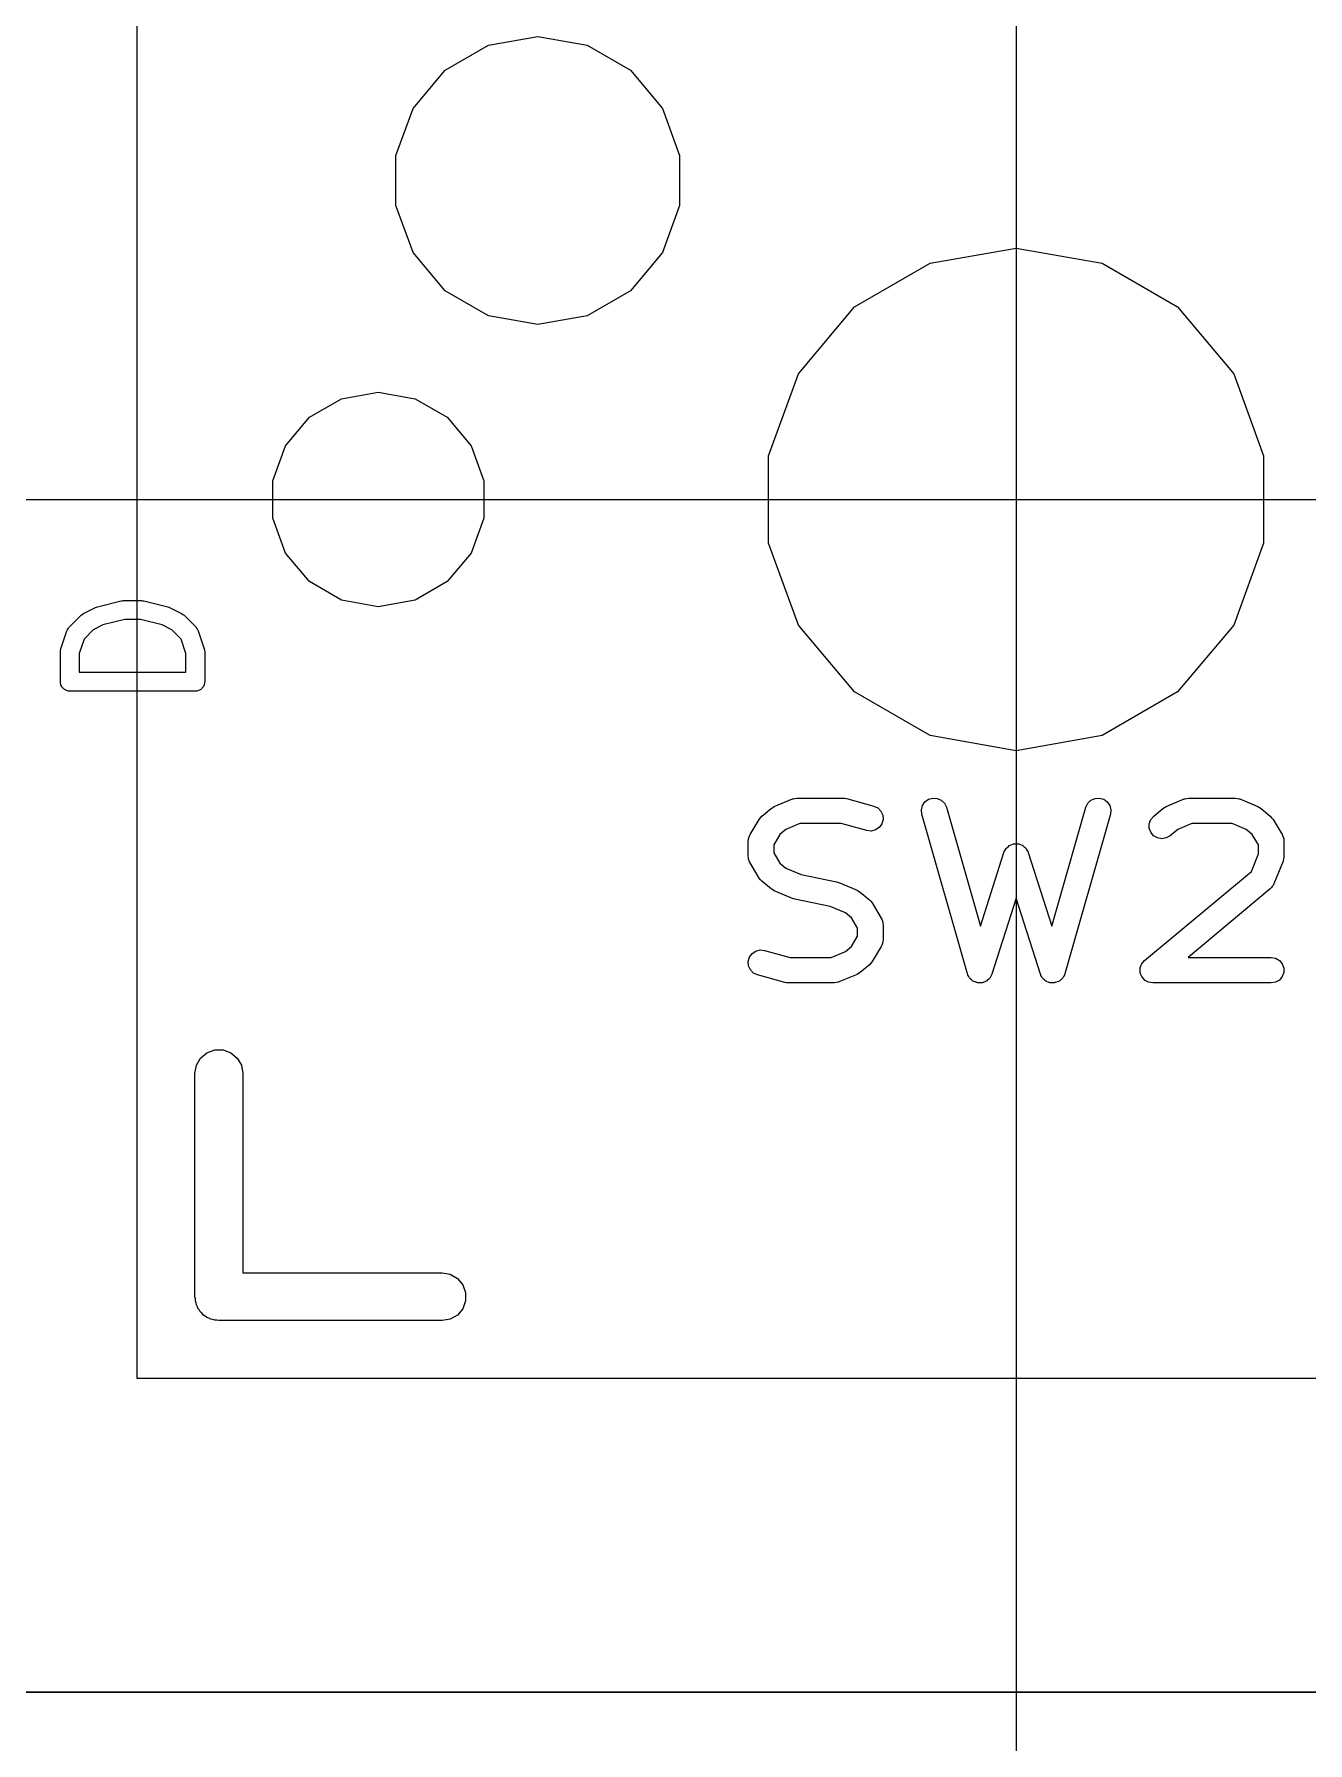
# Model space of a CAD drawing. Header units: millimetres. Extents: x 24 to 200, y 24 to 188.
# Drawn here: x 93.2 to 103.35, y 126.72 to 140.33 of the extents above; entities that cross this region are included whole.
import ezdxf

# ---------------------------------------------------------------- set-up
doc = ezdxf.new("R2010")
doc.units = ezdxf.units.MM
doc.layers.add('3_SwitchPlate', color=6, linetype='Continuous')
doc.layers.add('7_PCBサンプル', color=7, linetype='Continuous')
doc.layers.add('補助線', color=4, linetype='Continuous', lineweight=5, transparency=0.5)

# ---------------------------------------------------------------- blocks, each defined once
blk = doc.blocks.new('hhskb2-F.SilkS')
at = {"layer": '7_PCBサンプル'}
for p, q in [((83.4525, -46.5811), (83.7976, -46.3818)), ((83.7976, -46.3818), (84.19, -46.3126)), ((84.19, -46.3126), (84.5824, -46.3818)), ((84.5824, -46.3818), (84.9275, -46.5811)), ((83.1964, -46.8863), (83.4525, -46.5811)), ((84.9275, -46.5811), (85.1836, -46.8863)), ((83.0601, -47.2608), (83.1964, -46.8863)), ((85.1836, -46.8863), (85.3199, -47.2608)), ((83.0601, -47.6592), (83.0601, -47.2608)), ((85.3199, -47.2608), (85.3199, -47.6592)), ((83.1964, -48.0337), (83.0601, -47.6592)), ((85.3199, -47.6592), (85.1836, -48.0337)), ((83.4525, -48.3389), (83.1964, -48.0337)), ((85.1836, -48.0337), (84.9275, -48.3389)), ((87.3154, -48.1192), (88, -47.9985)), ((88, -47.9985), (88.6846, -48.1192)), ((86.7134, -48.4667), (87.3154, -48.1192)), ((88.6846, -48.1192), (89.2865, -48.4667)), ((83.7976, -48.5382), (83.4525, -48.3389)), ((84.9275, -48.3389), (84.5824, -48.5382)), ((84.19, -48.6074), (83.7976, -48.5382)), ((84.5824, -48.5382), (84.19, -48.6074)), ((86.2666, -48.9992), (86.7134, -48.4667)), ((89.2865, -48.4667), (89.7334, -48.9992)), ((86.0289, -49.6524), (86.2666, -48.9992)), ((89.7334, -48.9992), (89.9711, -49.6524)), ((82.371, -49.3457), (82.6279, -49.1974)), ((82.6279, -49.1974), (82.92, -49.1458)), ((82.92, -49.1458), (83.2121, -49.1974)), ((83.2121, -49.1974), (83.469, -49.3457)), ((82.1803, -49.5729), (82.371, -49.3457)), ((83.469, -49.3457), (83.6597, -49.5729)), ((82.0788, -49.8517), (82.1803, -49.5729)), ((83.6597, -49.5729), (83.7612, -49.8517)), ((86.0289, -50.3476), (86.0289, -49.6524)), ((89.9711, -49.6524), (89.9711, -50.3476)), ((82.0788, -50.1483), (82.0788, -49.8517)), ((83.7612, -49.8517), (83.7612, -50.1483)), ((82.1803, -50.4271), (82.0788, -50.1483)), ((83.7612, -50.1483), (83.6597, -50.4271)), ((86.2666, -51.0008), (86.0289, -50.3476)), ((89.9711, -50.3476), (89.7334, -51.0008)), ((82.371, -50.6543), (82.1803, -50.4271)), ((83.6597, -50.4271), (83.469, -50.6543)), ((82.6279, -50.8026), (82.371, -50.6543)), ((83.469, -50.6543), (83.2121, -50.8026)), ((82.92, -50.8541), (82.6279, -50.8026)), ((83.2121, -50.8026), (82.92, -50.8541)), ((86.7134, -51.5332), (86.2666, -51.0008)), ((89.7334, -51.0008), (89.2865, -51.5332)), ((87.3154, -51.8808), (86.7134, -51.5332)), ((89.2865, -51.5332), (88.6846, -51.8808)), ((88, -52.0015), (87.3154, -51.8808)), ((88.6846, -51.8808), (88, -52.0015)), ((86.0741, -52.4462), (86.2192, -52.3857)), ((86.2192, -52.3857), (86.2215, -52.3852)), ((86.2215, -52.3852), (86.2235, -52.3841)), ((86.2235, -52.3841), (86.2387, -52.3814)), ((86.2387, -52.3814), (86.2536, -52.378)), ((86.2536, -52.378), (86.256, -52.3783)), ((86.256, -52.3783), (86.2583, -52.3779)), ((86.2583, -52.3779), (86.6211, -52.3779)), ((86.6211, -52.3779), (86.6347, -52.3803)), ((86.6347, -52.3803), (86.6483, -52.3816)), ((86.6483, -52.3816), (86.866, -52.4421)), ((87.2738, -52.4089), (87.3024, -52.3882)), ((87.3024, -52.3882), (87.3363, -52.3785)), ((87.3363, -52.3785), (87.3715, -52.381)), ((87.3715, -52.381), (87.4038, -52.3953)), ((88.5962, -52.3953), (88.6285, -52.381)), ((88.6285, -52.381), (88.6637, -52.3785)), ((88.6637, -52.3785), (88.6976, -52.3882)), ((88.6976, -52.3882), (88.7262, -52.4089)), ((89.1946, -52.4462), (89.3398, -52.3857)), ((89.3398, -52.3857), (89.3421, -52.3852)), ((89.3421, -52.3852), (89.3441, -52.3841)), ((89.3441, -52.3841), (89.3592, -52.3814)), ((89.3592, -52.3814), (89.3742, -52.378)), ((89.3742, -52.378), (89.3765, -52.3783)), ((89.3765, -52.3783), (89.3789, -52.3779)), ((89.3789, -52.3779), (89.7417, -52.3779)), ((89.7417, -52.3779), (89.744, -52.3783)), ((89.744, -52.3783), (89.7464, -52.378)), ((89.7464, -52.378), (89.7613, -52.3814)), ((89.7613, -52.3814), (89.7765, -52.3841)), ((89.7765, -52.3841), (89.7785, -52.3852)), ((89.7785, -52.3852), (89.7808, -52.3857)), ((89.7808, -52.3857), (89.9259, -52.4462)), ((85.9646, -52.5354), (85.9755, -52.5224)), ((85.9755, -52.5224), (86.0481, -52.4619)), ((86.0481, -52.4619), (86.0613, -52.4544)), ((86.0613, -52.4544), (86.0741, -52.4462)), ((86.866, -52.4421), (86.8979, -52.4573)), ((86.8979, -52.4573), (86.9226, -52.4825)), ((86.9226, -52.4825), (86.9372, -52.5146)), ((86.9372, -52.5146), (86.94, -52.5498)), ((87.2455, -52.4723), (87.2541, -52.4381)), ((87.2492, -52.5074), (87.2455, -52.4723)), ((87.612, -53.7774), (87.2492, -52.5074)), ((87.2541, -52.4381), (87.2738, -52.4089)), ((87.4038, -52.3953), (87.4291, -52.4199)), ((87.4291, -52.4199), (87.4445, -52.4516)), ((87.4445, -52.4516), (87.7152, -53.399)), ((88.2848, -53.399), (88.5555, -52.4516)), ((88.7508, -52.5074), (88.388, -53.7774)), ((88.5555, -52.4516), (88.5709, -52.4199)), ((88.5709, -52.4199), (88.5962, -52.3953)), ((88.7262, -52.4089), (88.7459, -52.4381)), ((88.7459, -52.4381), (88.7545, -52.4723)), ((88.7545, -52.4723), (88.7508, -52.5074)), ((89.0733, -52.5494), (89.0961, -52.5224)), ((89.0961, -52.5224), (89.1687, -52.4619)), ((89.1687, -52.4619), (89.1818, -52.4544)), ((89.1818, -52.4544), (89.1946, -52.4462)), ((89.9259, -52.4462), (89.9387, -52.4544)), ((89.9387, -52.4544), (89.9519, -52.4619)), ((89.9519, -52.4619), (90.0245, -52.5224)), ((90.0245, -52.5224), (90.0354, -52.5354)), ((85.8809, -52.6692), (85.9534, -52.5482)), ((85.9534, -52.5482), (85.9646, -52.5354)), ((86.1664, -52.6279), (86.1188, -52.6675)), ((86.2786, -52.5811), (86.1664, -52.6279)), ((86.6073, -52.5811), (86.2786, -52.5811)), ((86.8117, -52.6379), (86.6073, -52.5811)), ((86.8468, -52.6413), (86.8117, -52.6379)), ((86.8809, -52.6325), (86.8468, -52.6413)), ((86.91, -52.6125), (86.8809, -52.6325)), ((86.9305, -52.5838), (86.91, -52.6125)), ((86.94, -52.5498), (86.9305, -52.5838)), ((89.061, -52.6178), (89.0611, -52.5825)), ((89.073, -52.651), (89.061, -52.6178)), ((89.0611, -52.5825), (89.0733, -52.5494)), ((89.0956, -52.6781), (89.073, -52.651)), ((89.287, -52.6279), (89.2262, -52.6785)), ((89.3992, -52.5811), (89.287, -52.6279)), ((89.7214, -52.5811), (89.3992, -52.5811)), ((89.8336, -52.6279), (89.7214, -52.5811)), ((89.8812, -52.6675), (89.8336, -52.6279)), ((90.0354, -52.5354), (90.0465, -52.5482)), ((90.0465, -52.5482), (90.1191, -52.6692)), ((85.8664, -52.7214), (85.8681, -52.7118)), ((85.8664, -52.8424), (85.8664, -52.7214)), ((85.8681, -52.7118), (85.8683, -52.7021)), ((85.8683, -52.7021), (85.8711, -52.6946)), ((85.8711, -52.6946), (85.8725, -52.6867)), ((85.8725, -52.6867), (85.8774, -52.6782)), ((85.8774, -52.6782), (85.8809, -52.6692)), ((86.1188, -52.6675), (86.0696, -52.7496)), ((86.0696, -52.7496), (86.0696, -52.8142)), ((87.906, -52.8039), (87.9133, -52.7923)), ((87.9133, -52.7923), (87.9197, -52.7802)), ((87.9197, -52.7802), (87.9226, -52.7775)), ((87.9226, -52.7775), (87.9248, -52.7741)), ((87.9248, -52.7741), (87.9356, -52.7657)), ((87.9356, -52.7657), (87.9458, -52.7565)), ((87.9458, -52.7565), (87.9495, -52.7549)), ((87.9495, -52.7549), (87.9527, -52.7525)), ((87.9527, -52.7525), (87.9658, -52.7483)), ((87.9658, -52.7483), (87.9784, -52.7431)), ((87.9784, -52.7431), (87.9825, -52.7429)), ((87.9825, -52.7429), (87.9863, -52.7417)), ((87.9863, -52.7417), (88, -52.7422)), ((88, -52.7422), (88.0137, -52.7417)), ((88.0137, -52.7417), (88.0175, -52.7429)), ((88.0175, -52.7429), (88.0216, -52.7431)), ((88.0216, -52.7431), (88.0343, -52.7483)), ((88.0343, -52.7483), (88.0473, -52.7525)), ((88.0473, -52.7525), (88.0505, -52.7549)), ((88.0505, -52.7549), (88.0542, -52.7565)), ((88.0542, -52.7565), (88.0644, -52.7657)), ((88.0644, -52.7657), (88.0752, -52.7741)), ((88.0752, -52.7741), (88.0774, -52.7775)), ((88.0774, -52.7775), (88.0803, -52.7802)), ((88.0803, -52.7802), (88.0867, -52.7923)), ((88.0867, -52.7923), (88.094, -52.8039)), ((89.1261, -52.6958), (89.0956, -52.6781)), ((89.1608, -52.7021), (89.1261, -52.6958)), ((89.1956, -52.6961), (89.1608, -52.7021)), ((89.2262, -52.6785), (89.1956, -52.6961)), ((89.9304, -52.7496), (89.8812, -52.6675)), ((89.9304, -52.8228), (89.9304, -52.7496)), ((90.1191, -52.6692), (90.1226, -52.6782)), ((90.1226, -52.6782), (90.1275, -52.6867)), ((90.1275, -52.6867), (90.1289, -52.6946)), ((90.1289, -52.6946), (90.1317, -52.7021)), ((90.1317, -52.7021), (90.1319, -52.7118)), ((90.1319, -52.7118), (90.1336, -52.7214)), ((90.1336, -52.7214), (90.1336, -52.8424)), ((85.8681, -52.852), (85.8664, -52.8424)), ((85.8683, -52.8617), (85.8681, -52.852)), ((85.8711, -52.8692), (85.8683, -52.8617)), ((85.8725, -52.8771), (85.8711, -52.8692)), ((85.8774, -52.8856), (85.8725, -52.8771)), ((85.8809, -52.8947), (85.8774, -52.8856)), ((85.9534, -53.0156), (85.8809, -52.8947)), ((86.0696, -52.8142), (86.1188, -52.8963)), ((86.1188, -52.8963), (86.1664, -52.9359)), ((86.1664, -52.9359), (86.2885, -52.9868)), ((87.7152, -53.399), (87.9032, -52.8114)), ((87.9032, -52.8114), (87.9051, -52.8078)), ((87.9051, -52.8078), (87.906, -52.8039)), ((88.094, -52.8039), (88.0949, -52.8078)), ((88.0949, -52.8078), (88.0968, -52.8114)), ((88.0968, -52.8114), (88.2848, -53.399)), ((89.8746, -52.9622), (89.9304, -52.8228)), ((90.1263, -52.8801), (90.0538, -53.0615)), ((90.1267, -52.8785), (90.1263, -52.8801)), ((90.1275, -52.8771), (90.1267, -52.8785)), ((90.1303, -52.8613), (90.1275, -52.8771)), ((90.1335, -52.8456), (90.1303, -52.8613)), ((90.1336, -52.8424), (90.1333, -52.844)), ((90.1333, -52.844), (90.1335, -52.8456)), ((85.9646, -53.0284), (85.9534, -53.0156)), ((85.9755, -53.0414), (85.9646, -53.0284)), ((86.0481, -53.1019), (85.9755, -53.0414)), ((86.2885, -52.9868), (86.5693, -53.0453)), ((86.5693, -53.0453), (86.5782, -53.0489)), ((86.5782, -53.0489), (86.5876, -53.051)), ((86.5876, -53.051), (86.7328, -53.1115)), ((89.0235, -53.6715), (89.8746, -52.9622)), ((90.0498, -53.0679), (90.0472, -53.0749)), ((90.0538, -53.0615), (90.0498, -53.0679)), ((86.0613, -53.1094), (86.0481, -53.1019)), ((86.0741, -53.1176), (86.0613, -53.1094)), ((86.2192, -53.1781), (86.0741, -53.1176)), ((86.2286, -53.1802), (86.2192, -53.1781)), ((86.2376, -53.1837), (86.2286, -53.1802)), ((86.5184, -53.2423), (86.2376, -53.1837)), ((86.7328, -53.1115), (86.7456, -53.1196)), ((86.7456, -53.1196), (86.7588, -53.1272)), ((86.7588, -53.1272), (86.8313, -53.1877)), ((86.8313, -53.1877), (86.8423, -53.2006)), ((86.8423, -53.2006), (86.8534, -53.2134)), ((88, -53.1757), (87.8065, -53.7805)), ((88.1935, -53.7805), (88, -53.1757)), ((90.0245, -53.1019), (89.3692, -53.6479)), ((90.0293, -53.0962), (90.0245, -53.1019)), ((90.0352, -53.0915), (90.0293, -53.0962)), ((90.0406, -53.0828), (90.0352, -53.0915)), ((90.0472, -53.0749), (90.0406, -53.0828)), ((86.6405, -53.2931), (86.5184, -53.2423)), ((86.688, -53.3327), (86.6405, -53.2931)), ((86.7373, -53.4148), (86.688, -53.3327)), ((86.8534, -53.2134), (86.926, -53.3344)), ((86.926, -53.3344), (86.9295, -53.3435)), ((86.9295, -53.3435), (86.9343, -53.3519)), ((86.688, -53.5615), (86.7373, -53.4795)), ((86.7373, -53.4795), (86.7373, -53.4148)), ((86.9343, -53.3519), (86.9357, -53.3598)), ((86.9357, -53.3598), (86.9386, -53.3673)), ((86.9386, -53.3673), (86.9388, -53.3771)), ((86.9388, -53.3771), (86.9405, -53.3867)), ((86.9405, -53.3867), (86.9405, -53.5076)), ((85.8763, -53.6453), (85.8968, -53.6166)), ((85.8968, -53.6166), (85.9259, -53.5966)), ((85.9259, -53.5966), (85.9601, -53.5878)), ((85.9601, -53.5878), (85.9952, -53.5912)), ((85.9952, -53.5912), (86.1996, -53.6479)), ((86.5282, -53.6479), (86.6405, -53.6012)), ((86.6405, -53.6012), (86.688, -53.5615)), ((86.926, -53.5599), (86.8534, -53.6808)), ((86.9295, -53.5508), (86.926, -53.5599)), ((86.9343, -53.5424), (86.9295, -53.5508)), ((86.9357, -53.5344), (86.9343, -53.5424)), ((86.9386, -53.5269), (86.9357, -53.5344)), ((86.9388, -53.5172), (86.9386, -53.5269)), ((86.9405, -53.5076), (86.9388, -53.5172)), ((85.8669, -53.6793), (85.8763, -53.6453)), ((85.8696, -53.7144), (85.8669, -53.6793)), ((85.8842, -53.7466), (85.8696, -53.7144)), ((85.909, -53.7717), (85.8842, -53.7466)), ((86.1996, -53.6479), (86.5282, -53.6479)), ((86.8313, -53.7066), (86.7588, -53.7671)), ((86.8423, -53.6937), (86.8313, -53.7066)), ((86.8534, -53.6808), (86.8423, -53.6937)), ((88.9885, -53.7319), (88.9886, -53.7317)), ((88.9885, -53.7492), (88.9885, -53.7319)), ((88.9885, -53.7668), (88.9885, -53.7492)), ((88.9886, -53.7315), (88.9946, -53.7151)), ((88.9886, -53.7317), (88.9886, -53.7315)), ((88.9946, -53.7151), (89.0006, -53.6987)), ((89.0006, -53.6987), (89.0007, -53.6986)), ((89.0007, -53.6986), (89.0008, -53.6984)), ((89.0008, -53.6984), (89.0121, -53.685)), ((89.0121, -53.685), (89.0233, -53.6717)), ((89.0233, -53.6717), (89.0234, -53.6716)), ((89.0234, -53.6716), (89.0235, -53.6715)), ((89.3692, -53.6479), (90.032, -53.6479)), ((90.032, -53.6479), (90.0667, -53.6541)), ((90.0667, -53.6541), (90.0973, -53.6717)), ((90.0973, -53.6717), (90.12, -53.6987)), ((90.12, -53.6987), (90.1321, -53.7319)), ((90.1321, -53.7319), (90.1321, -53.7672)), ((85.9408, -53.7869), (85.909, -53.7717)), ((86.1585, -53.8474), (85.9408, -53.7869)), ((86.1722, -53.8487), (86.1585, -53.8474)), ((86.1857, -53.8511), (86.1722, -53.8487)), ((86.5486, -53.8511), (86.1857, -53.8511)), ((86.5509, -53.8507), (86.5486, -53.8511)), ((86.5532, -53.851), (86.5509, -53.8507)), ((86.5682, -53.8477), (86.5532, -53.851)), ((86.5833, -53.845), (86.5682, -53.8477)), ((86.5854, -53.8438), (86.5833, -53.845)), ((86.5876, -53.8433), (86.5854, -53.8438)), ((86.7328, -53.7828), (86.5876, -53.8433)), ((86.7456, -53.7746), (86.7328, -53.7828)), ((86.7588, -53.7671), (86.7456, -53.7746)), ((87.6145, -53.7825), (87.612, -53.7774)), ((87.6157, -53.788), (87.6145, -53.7825)), ((87.6222, -53.7983), (87.6157, -53.788)), ((87.6275, -53.8092), (87.6222, -53.7983)), ((87.6315, -53.8131), (87.6275, -53.8092)), ((87.6345, -53.8178), (87.6315, -53.8131)), ((87.6441, -53.8253), (87.6345, -53.8178)), ((87.6528, -53.8337), (87.6441, -53.8253)), ((87.658, -53.836), (87.6528, -53.8337)), ((87.6624, -53.8394), (87.658, -53.836)), ((87.674, -53.8431), (87.6624, -53.8394)), ((87.685, -53.8481), (87.674, -53.8431)), ((87.6907, -53.8485), (87.685, -53.8481)), ((87.696, -53.8502), (87.6907, -53.8485)), ((87.7081, -53.8497), (87.696, -53.8502)), ((87.7202, -53.8506), (87.7081, -53.8497)), ((87.7256, -53.849), (87.7202, -53.8506)), ((87.7313, -53.8488), (87.7256, -53.849)), ((87.7425, -53.8442), (87.7313, -53.8488)), ((87.7542, -53.8409), (87.7425, -53.8442)), ((87.7587, -53.8376), (87.7542, -53.8409)), ((87.7639, -53.8354), (87.7587, -53.8376)), ((87.7729, -53.8273), (87.7639, -53.8354)), ((87.7827, -53.8202), (87.7729, -53.8273)), ((87.7859, -53.8155), (87.7827, -53.8202)), ((87.7901, -53.8117), (87.7859, -53.8155)), ((87.7957, -53.801), (87.7901, -53.8117)), ((87.8025, -53.7909), (87.7957, -53.801)), ((87.8039, -53.7855), (87.8025, -53.7909)), ((87.8065, -53.7805), (87.8039, -53.7855)), ((88.1961, -53.7855), (88.1935, -53.7805)), ((88.1975, -53.7909), (88.1961, -53.7855)), ((88.2043, -53.801), (88.1975, -53.7909)), ((88.2099, -53.8117), (88.2043, -53.801)), ((88.2141, -53.8155), (88.2099, -53.8117)), ((88.2173, -53.8202), (88.2141, -53.8155)), ((88.2271, -53.8273), (88.2173, -53.8202)), ((88.2361, -53.8354), (88.2271, -53.8273)), ((88.2413, -53.8376), (88.2361, -53.8354)), ((88.2458, -53.8409), (88.2413, -53.8376)), ((88.2575, -53.8442), (88.2458, -53.8409)), ((88.2687, -53.8488), (88.2575, -53.8442)), ((88.2743, -53.849), (88.2687, -53.8488)), ((88.2798, -53.8506), (88.2743, -53.849)), ((88.2919, -53.8497), (88.2798, -53.8506)), ((88.304, -53.8502), (88.2919, -53.8497)), ((88.3093, -53.8485), (88.304, -53.8502)), ((88.315, -53.8481), (88.3093, -53.8485)), ((88.326, -53.8431), (88.315, -53.8481)), ((88.3376, -53.8394), (88.326, -53.8431)), ((88.342, -53.836), (88.3376, -53.8394)), ((88.3472, -53.8337), (88.342, -53.836)), ((88.3559, -53.8253), (88.3472, -53.8337)), ((88.3655, -53.8178), (88.3559, -53.8253)), ((88.3685, -53.8131), (88.3655, -53.8178)), ((88.3725, -53.8092), (88.3685, -53.8131)), ((88.3778, -53.7983), (88.3725, -53.8092)), ((88.3843, -53.788), (88.3778, -53.7983)), ((88.3855, -53.7825), (88.3843, -53.788)), ((88.388, -53.7774), (88.3855, -53.7825)), ((88.9885, -53.767), (88.9885, -53.7668)), ((88.9885, -53.7672), (88.9885, -53.767)), ((88.9945, -53.7835), (88.9885, -53.7672)), ((89.0004, -53.8), (88.9945, -53.7835)), ((89.0005, -53.8002), (89.0004, -53.8)), ((89.0006, -53.8003), (89.0005, -53.8002)), ((89.0119, -53.8138), (89.0006, -53.8003)), ((89.023, -53.8271), (89.0119, -53.8138)), ((89.0232, -53.8272), (89.023, -53.8271)), ((89.0233, -53.8274), (89.0232, -53.8272)), ((89.0385, -53.8361), (89.0233, -53.8274)), ((89.0535, -53.8449), (89.0385, -53.8361)), ((89.0537, -53.8449), (89.0535, -53.8449)), ((89.0538, -53.845), (89.0537, -53.8449)), ((89.0712, -53.8481), (89.0538, -53.845)), ((89.0882, -53.8511), (89.0712, -53.8481)), ((89.0884, -53.8511), (89.0882, -53.8511)), ((89.0886, -53.8511), (89.0884, -53.8511)), ((90.032, -53.8511), (89.0886, -53.8511)), ((90.0667, -53.845), (90.032, -53.8511)), ((90.0973, -53.8274), (90.0667, -53.845)), ((90.12, -53.8003), (90.0973, -53.8274)), ((90.1321, -53.7672), (90.12, -53.8003)), ((81.5041, -54.4495), (81.5547, -54.407)), ((81.5547, -54.407), (81.6169, -54.3844)), ((81.6169, -54.3844), (81.6831, -54.3844)), ((81.6831, -54.3844), (81.7452, -54.407)), ((81.7452, -54.407), (81.7959, -54.4495)), ((81.4595, -54.572), (81.471, -54.5068)), ((81.471, -54.5068), (81.5041, -54.4495)), ((81.7959, -54.4495), (81.829, -54.5068)), ((81.829, -54.5068), (81.8405, -54.572)), ((81.4595, -56.35), (81.4595, -54.572)), ((81.8405, -54.572), (81.8405, -56.1595)), ((81.8405, -56.1595), (83.428, -56.1595)), ((83.428, -56.1595), (83.4932, -56.171)), ((83.4932, -56.171), (83.5505, -56.2041)), ((83.5505, -56.2041), (83.593, -56.2547)), ((83.593, -56.2547), (83.6156, -56.3169)), ((83.6156, -56.3169), (83.6156, -56.3831)), ((81.4624, -56.3664), (81.4595, -56.35)), ((81.4624, -56.3831), (81.4624, -56.3664)), ((81.4681, -56.3987), (81.4624, -56.3831)), ((81.471, -56.4152), (81.4681, -56.3987)), ((81.4793, -56.4296), (81.471, -56.4152)), ((81.485, -56.4452), (81.4793, -56.4296)), ((81.4957, -56.458), (81.485, -56.4452)), ((81.5041, -56.4725), (81.4957, -56.458)), ((81.5168, -56.4832), (81.5041, -56.4725)), ((83.593, -56.4452), (83.5505, -56.4959)), ((83.6156, -56.3831), (83.593, -56.4452)), ((81.5275, -56.4959), (81.5168, -56.4832)), ((81.542, -56.5043), (81.5275, -56.4959)), ((81.5547, -56.515), (81.542, -56.5043)), ((81.5704, -56.5207), (81.5547, -56.515)), ((81.5848, -56.529), (81.5704, -56.5207)), ((81.6013, -56.5319), (81.5848, -56.529)), ((81.6169, -56.5376), (81.6013, -56.5319)), ((81.6336, -56.5376), (81.6169, -56.5376)), ((81.65, -56.5405), (81.6336, -56.5376)), ((83.428, -56.5405), (81.65, -56.5405)), ((83.4932, -56.529), (83.428, -56.5405)), ((83.5505, -56.4959), (83.4932, -56.529))]:
    blk.add_line(p, q, dxfattribs=at)
blk = doc.blocks.new('hhskb2-F.Fab')
at = {"layer": '7_PCBサンプル'}
for p, q in [((80.5717, -50.9086), (80.6669, -50.861)), ((80.6669, -50.861), (80.6748, -50.8587)), ((80.6748, -50.8587), (80.6823, -50.8553)), ((80.6823, -50.8553), (80.8728, -50.8077)), ((80.8728, -50.8077), (80.8819, -50.8071)), ((80.8819, -50.8071), (80.891, -50.8055)), ((80.891, -50.8055), (81.0338, -50.8055)), ((81.0338, -50.8055), (81.0428, -50.8071)), ((81.0428, -50.8071), (81.052, -50.8077)), ((81.052, -50.8077), (81.2425, -50.8553)), ((81.2425, -50.8553), (81.25, -50.8587)), ((81.25, -50.8587), (81.2578, -50.861)), ((81.2578, -50.861), (81.3531, -50.9086)), ((80.442, -51.0393), (80.4471, -51.0321)), ((80.4471, -51.0321), (80.4513, -51.0243)), ((80.4513, -51.0243), (80.4545, -51.0215)), ((80.4545, -51.0215), (80.457, -51.0179)), ((80.457, -51.0179), (80.5522, -50.9227)), ((80.5522, -50.9227), (80.562, -50.9158)), ((80.562, -50.9158), (80.5717, -50.9086)), ((80.7267, -50.9989), (80.6497, -51.0374)), ((80.9002, -50.9555), (80.7267, -50.9989)), ((81.0246, -50.9555), (80.9002, -50.9555)), ((81.1981, -50.9989), (81.0246, -50.9555)), ((81.2751, -51.0374), (81.1981, -50.9989)), ((81.3531, -50.9086), (81.3627, -50.9158)), ((81.3627, -50.9158), (81.3726, -50.9227)), ((81.3726, -50.9227), (81.4678, -51.0179)), ((81.4678, -51.0179), (81.4703, -51.0215)), ((81.4703, -51.0215), (81.4735, -51.0243)), ((81.4735, -51.0243), (81.4777, -51.0321)), ((81.4777, -51.0321), (81.4827, -51.0393)), ((80.3912, -51.1901), (80.4388, -51.0472)), ((80.4388, -51.0472), (80.4409, -51.0434)), ((80.4409, -51.0434), (80.442, -51.0393)), ((80.5756, -51.1115), (80.5374, -51.226)), ((80.6497, -51.0374), (80.5756, -51.1115)), ((81.3492, -51.1115), (81.2751, -51.0374)), ((81.3874, -51.226), (81.3492, -51.1115)), ((81.4827, -51.0393), (81.4839, -51.0434)), ((81.4839, -51.0434), (81.4859, -51.0472)), ((81.4859, -51.0472), (81.5335, -51.1901)), ((80.3874, -51.2138), (80.3895, -51.202)), ((80.3874, -51.4519), (80.3874, -51.2138)), ((80.3895, -51.202), (80.3912, -51.1901)), ((80.5374, -51.226), (80.5374, -51.3769)), ((81.3874, -51.3769), (81.3874, -51.226)), ((81.5335, -51.1901), (81.5353, -51.202)), ((81.5353, -51.202), (81.5374, -51.2138)), ((81.5374, -51.2138), (81.5374, -51.4519)), ((80.5374, -51.3769), (81.3874, -51.3769)), ((80.3885, -51.4584), (80.3874, -51.4519)), ((80.3885, -51.4649), (80.3885, -51.4584)), ((80.3908, -51.4711), (80.3885, -51.4649)), ((80.3919, -51.4776), (80.3908, -51.4711)), ((80.3952, -51.4832), (80.3919, -51.4776)), ((80.3974, -51.4894), (80.3952, -51.4832)), ((80.4016, -51.4944), (80.3974, -51.4894)), ((80.4049, -51.5001), (80.4016, -51.4944)), ((80.41, -51.5043), (80.4049, -51.5001)), ((80.4142, -51.5094), (80.41, -51.5043)), ((80.4199, -51.5126), (80.4142, -51.5094)), ((80.4249, -51.5169), (80.4199, -51.5126)), ((80.431, -51.5191), (80.4249, -51.5169)), ((80.4367, -51.5224), (80.431, -51.5191)), ((80.4432, -51.5235), (80.4367, -51.5224)), ((80.4494, -51.5258), (80.4432, -51.5235)), ((80.4559, -51.5258), (80.4494, -51.5258)), ((80.4624, -51.5269), (80.4559, -51.5258)), ((81.4624, -51.5269), (80.4624, -51.5269)), ((81.4688, -51.5258), (81.4624, -51.5269)), ((81.4754, -51.5258), (81.4688, -51.5258)), ((81.4816, -51.5235), (81.4754, -51.5258)), ((81.488, -51.5224), (81.4816, -51.5235)), ((81.4937, -51.5191), (81.488, -51.5224)), ((81.4999, -51.5169), (81.4937, -51.5191)), ((81.5049, -51.5126), (81.4999, -51.5169)), ((81.5106, -51.5094), (81.5049, -51.5126)), ((81.5148, -51.5043), (81.5106, -51.5094)), ((81.5198, -51.5001), (81.5148, -51.5043)), ((81.5231, -51.4944), (81.5198, -51.5001)), ((81.5273, -51.4894), (81.5231, -51.4944)), ((81.5296, -51.4832), (81.5273, -51.4894)), ((81.5329, -51.4776), (81.5296, -51.4832)), ((81.534, -51.4711), (81.5329, -51.4776)), ((81.5362, -51.4649), (81.534, -51.4711)), ((81.5374, -51.4519), (81.5362, -51.4584)), ((81.5362, -51.4584), (81.5362, -51.4649))]:
    blk.add_line(p, q, dxfattribs=at)

msp = doc.modelspace()

# ---------------------------------------------------------------- linework, layer by layer
at = {"layer": '3_SwitchPlate'}
msp.add_lwpolyline([(94.025, 129.625), (94.025, 143.625), (108.025, 143.625), (108.025, 129.625)], close=True, dxfattribs=at)
at = {"layer": '7_PCBサンプル', "lineweight": 5, "transparency": 33554687}
for points in [[(91.525, 127.125), (91.525, 146.125), (110.525, 146.125), (110.525, 127.125)], [(91.525, 108.125), (91.525, 127.125), (110.525, 127.125), (110.525, 108.125)]]:
    msp.add_lwpolyline(points, close=True, dxfattribs=at)
at = {"layer": '補助線'}
for p, q in [((101.025, 171.2), (101.025, 69.882)), ((45.855, 136.625), (185.21, 136.625))]:
    msp.add_line(p, q, dxfattribs=at)

# ---------------------------------------------------------------- block references
for name in ['hhskb2-F.SilkS', 'hhskb2-F.Fab']:
    msp.add_blockref(name, (13.025, 186.625))

doc.saveas('drawing.dxf')
